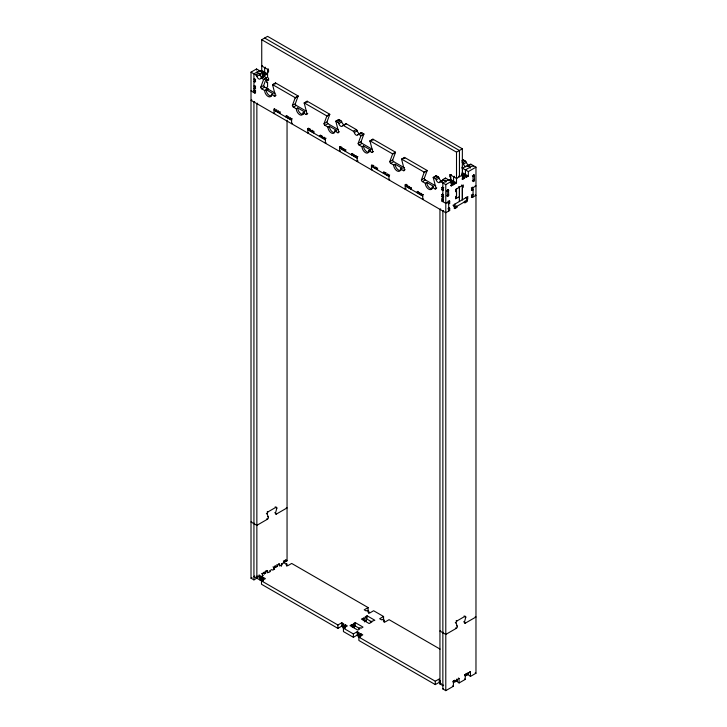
<?xml version="1.0" encoding="UTF-8"?>
<svg xmlns="http://www.w3.org/2000/svg" width="727" height="727" viewBox="0 0 727 727"><rect width="100%" height="100%" fill="white"/><g stroke="black" fill="none" stroke-linecap="round" stroke-linejoin="round"><path stroke-width="1.09" d="M450.667 180.287L450.667 177.288L449.695 176.725L449.695 174.48L456.511 178.415L456.511 182.913L454.566 184.04L453.83 183.613M454.148 208.176L454.884 208.594L454.884 206.341L452.93 205.223M456.511 198.28L456.511 188.911L457.001 188.629M461.5 174.553L462.354 175.043L462.354 148.799L456.511 152.179L456.511 178.415L463.481 174.398L463.481 175.307M459.437 187.221L459.437 201.47L459.437 187.221L458.583 186.73M464.217 202.36L464.944 202.788L466.888 201.661L467.87 196.599L453.912 204.66L453.912 206.904L454.884 206.341M286.311 507.491L287.047 507.919L276.433 514.044A1.381 0.8 -60 0 1 275.515 513.053L276.814 508.237A1.381 0.8 -60 0 0 275.887 507.328L275.151 506.91M475.249 616.569L475.976 616.996L465.362 623.121A1.381 0.8 -60 0 1 464.453 622.13L465.753 617.314A1.381 0.8 -60 0 0 464.817 616.405L464.09 615.987M260.766 87.158L263.51 79.697L266.427 78.007L263.683 85.468L260.766 87.158A1.381 0.8 60 0 0 261.738 88.848L264.664 90.53A4.816 2.781 60 0 0 268.072 96.437A4.816 2.781 60 0 0 271.48 94.465L272.943 93.629L266.118 89.694L264.664 90.53M296.298 108.796L297.752 107.95L304.577 111.885L303.114 112.73A4.816 2.781 60 0 1 299.706 114.702A4.816 2.781 60 0 1 296.298 108.796L293.372 107.114A1.381 0.8 60 0 1 292.399 105.424L295.144 97.954A1.381 0.8 60 0 0 295.18 97.663L298.106 95.973L275.515 82.923L272.589 84.614A1.381 0.8 60 0 0 272.634 84.959L275.369 95.591A1.381 0.8 60 0 1 274.397 96.155L271.48 94.465M292.399 105.424L295.326 103.734L298.061 96.273A1.381 0.8 60 0 0 298.106 95.973M327.932 127.061L329.395 126.216L336.21 130.151L334.747 130.996A4.816 2.781 60 0 1 331.339 132.968A4.816 2.781 60 0 1 327.932 127.061L325.005 125.371A1.381 0.8 60 0 1 324.033 123.69L326.777 116.22A1.381 0.8 60 0 0 326.814 115.92L329.74 114.239L307.148 101.189L304.222 102.88A1.381 0.8 60 0 0 304.268 103.225L307.012 113.857A1.381 0.8 60 0 1 306.031 114.421L303.114 112.73M324.033 123.69L326.959 122L329.704 114.539L326.777 116.22M358.157 143.383L360.892 135.922L363.818 134.231L361.074 141.701L358.157 143.383A1.381 0.8 60 0 0 359.129 145.073L362.046 146.763A4.816 2.781 60 0 0 365.454 152.661A4.816 2.781 60 0 0 368.862 150.698L370.325 149.853L363.509 145.918L362.046 146.763M393.68 165.02L395.143 164.184L401.958 168.119L400.504 168.955A4.816 2.781 60 0 1 397.087 170.927A4.816 2.781 60 0 1 393.68 165.02L390.762 163.339A1.381 0.8 60 0 1 389.79 161.648L392.535 154.188A1.381 0.8 60 0 0 392.571 153.888L395.497 152.197L372.896 139.157L369.979 140.838A1.381 0.8 60 0 0 370.016 141.183L372.76 151.816A1.381 0.8 60 0 1 371.788 152.379L368.862 150.698M389.79 161.648L392.707 159.958L395.452 152.497A1.381 0.8 60 0 0 395.497 152.197M425.313 183.286L426.776 182.441L433.592 186.376L432.138 187.221A4.816 2.781 60 0 1 428.73 189.193A4.816 2.781 60 0 1 425.313 183.286L422.396 181.605A1.381 0.8 60 0 1 421.424 179.914L424.168 172.444A1.381 0.8 60 0 0 424.204 172.154L427.131 170.463L404.53 157.414L401.613 159.104A1.381 0.8 60 0 0 401.649 159.449L404.394 170.082A1.381 0.8 60 0 1 403.421 170.645L400.504 168.955M421.424 179.914L424.341 178.224L427.085 170.763A1.381 0.8 60 0 0 427.131 170.463M456.892 178.197L456.329 178.306M264.901 74.536L265.637 74.963L267.581 73.836L261.738 70.464L261.738 39.721L267.581 36.35L462.354 148.799M260.484 579.474L259.775 579.882L259.775 575.384L257.831 576.511L257.831 577.638L253.932 579.882L251.015 578.201L251.015 72.155L256.531 68.974L262.374 72.346L262.374 76.844L261.638 76.417M267.581 71.582L268.554 72.146L268.554 69.901L261.738 65.966L262.511 65.521M265.637 74.963L265.637 73.836L259.793 70.464L253.932 73.845L253.932 92.583L255.64 91.602M265.428 67.202L264.655 67.647L264.655 72.146L263.074 73.064M259.912 71.519L261.738 70.464M251.015 72.155L255.986 75.026L258.912 73.345A1.381 0.8 60 0 1 259.83 74.617A2.754 1.59 60 0 0 261.665 77.18A2.754 1.59 60 0 0 263.501 76.744A1.381 0.8 60 0 1 264.419 76.526L266.473 77.707A1.381 0.8 60 0 1 266.445 77.934M256.858 73.136L256.858 72.155L259.803 73.827L262.711 72.146L262.711 73.064M268.354 68.892L267.581 69.338L267.581 77.58L268.554 78.143L268.554 80.397L266.609 79.27M255.986 75.026A1.381 0.8 60 0 1 256.904 76.308L259.83 74.617M254.659 78.67L253.932 79.089L254.904 79.652L255.64 79.234M262.129 73.327L264.319 74.59L265.637 73.836M262.374 76.844L264.319 75.717L264.319 74.59M256.904 76.308A2.754 1.59 60 0 0 258.739 78.87A2.754 1.59 60 0 0 260.575 78.425L263.501 76.744M254.659 80.079L255.395 80.497L253.932 81.342L254.904 81.906L255.64 81.479M260.575 78.425A1.381 0.8 60 0 1 261.493 78.207L264.419 76.526M263.528 79.625A1.381 0.8 60 0 0 263.547 79.397L266.473 77.707M254.841 85.495L253.932 86.022L254.904 86.586L255.64 86.168M268.672 79.198L266.609 80.397L266.609 82.642L267.581 82.078L267.581 86.958L266.609 87.513L266.609 89.067M255.577 87.322L253.932 88.276L254.904 88.839L255.64 88.412M251.742 90.475L251.015 90.902L254.904 93.147L255.64 92.729M254.841 89.812L253.932 90.339L254.904 90.902L255.64 90.475M261.738 88.848L264.664 87.158L275.133 93.201M272.634 84.959L275.551 83.269A1.381 0.8 60 0 1 275.515 82.923M267.763 89.094L268.308 88.785M251.742 99.844L251.015 100.271L445.787 212.72L449.677 210.476L449.677 208.222L448.95 207.804M254.668 101.535L253.932 101.953L253.932 579.882M257.585 103.216L256.858 103.643L256.858 578.201M274.397 96.155L276.106 95.173M274.788 113.158L274.061 113.576L274.061 109.077L274.788 108.659M295.144 97.954L298.061 96.273M274.061 109.077L276.006 110.204L276.733 109.777M276.733 110.904L276.006 111.331L276.006 110.204M278.723 111.631L277.632 112.267L277.632 111.14L278.359 110.722M277.632 111.14L279.577 112.267L280.304 111.84M280.304 112.967L279.577 113.385L279.577 112.267M293.372 107.114L296.298 105.424L306.403 111.258M304.268 103.225L307.185 101.535A1.381 0.8 60 0 1 307.148 101.189M287.129 116.056L287.538 116.293L286.065 117.138L286.065 116.011L286.801 115.593M286.065 116.011L288.019 117.138L288.746 116.72M288.746 117.838L288.019 118.265L288.019 117.138M291.1 118.356L289.637 119.201L289.637 118.074L290.373 117.656M289.637 118.074L291.591 119.201L292.318 118.774M306.031 114.421L307.739 113.439M292.318 123.272L291.591 123.699L291.591 119.201M308.548 132.65L307.821 133.068L307.821 128.57L308.548 128.152M309.775 128.57L307.83 129.688L325.36 139.811M307.821 128.57L309.766 129.697L310.502 129.27M310.502 130.397L309.766 130.815L309.766 129.697M313.037 130.805L311.392 131.76L311.392 130.633L312.119 130.206M311.392 130.633L313.337 131.76L314.073 131.333M325.005 125.371L327.932 123.69L338.4 129.733M314.073 132.459L313.337 132.877L313.337 131.76M334.747 130.996L337.673 132.687A1.381 0.8 60 0 0 338.646 132.123L335.901 121.491A1.381 0.8 60 0 1 335.856 121.145L338.782 119.455L340.836 120.646A1.381 0.8 60 0 1 341.754 121.918A2.754 1.59 60 0 0 344.162 124.717M335.901 121.491L338.818 119.801A1.381 0.8 60 0 1 338.782 119.455M335.856 121.145L337.91 122.327L340.836 120.646M337.91 122.327A1.381 0.8 60 0 1 338.827 123.608L341.754 121.918M321.716 135.931A1.036 0.6 0 0 1 321.298 135.785L319.835 136.631L319.835 135.504L320.562 135.086M319.835 135.504L321.779 136.631L322.506 136.203M338.827 123.608A2.754 1.59 60 0 0 340.672 126.171A2.754 1.59 60 0 0 342.508 125.726L345.425 124.044A1.381 0.8 60 0 1 346.343 123.826L356.294 129.57A1.381 0.8 60 0 1 357.211 130.851A2.754 1.59 60 0 0 360.174 133.641M322.506 137.33L321.779 137.757L321.779 136.631M342.508 125.726A1.381 0.8 60 0 1 343.426 125.507L346.343 123.826M325.042 137.739L323.406 138.693L323.406 137.567L324.133 137.149M323.406 137.567L325.351 138.693L326.078 138.266M337.673 132.687L339.373 131.696M326.078 142.765L325.351 143.192L325.351 138.693M343.426 125.507L353.377 131.251L356.294 129.57M353.377 131.251A1.381 0.8 60 0 1 354.294 132.532L357.211 130.851M354.294 132.532A2.754 1.59 60 0 0 356.13 135.095A2.754 1.59 60 0 0 357.966 134.659L360.883 132.968A1.381 0.8 60 0 1 361.801 132.75L363.854 133.932A1.381 0.8 60 0 1 363.836 134.168M357.966 134.659A1.381 0.8 60 0 1 358.884 134.431L361.801 132.75M340.545 150.907L339.636 151.434L339.636 146.936L340.363 146.518M341.581 146.936L339.636 148.063L357.166 158.186M360.91 135.849A1.381 0.8 60 0 0 360.937 135.622L363.854 133.932M339.636 146.936L341.581 148.063L342.308 147.636M342.308 148.762L341.581 149.189L341.581 148.063M344.48 149.389L343.208 150.125L343.208 148.999L343.935 148.581M343.208 148.999L345.152 150.125L345.879 149.698M345.879 150.825L345.152 151.243L345.152 150.125M359.129 145.073L362.046 143.383L372.515 149.426M370.016 141.183L372.942 139.502A1.381 0.8 60 0 1 372.896 139.157M352.922 154.26L351.641 154.996L351.641 153.87L352.377 153.452M351.641 153.87L353.595 154.996L354.322 154.578M354.322 155.696L353.595 156.123L353.595 154.996M356.675 156.214L355.212 157.059L355.212 155.932L355.948 155.514M355.212 155.932L357.166 157.059L357.893 156.632M371.788 152.379L373.487 151.398M358.075 161.03L357.166 161.558L357.166 157.059M372.179 169.382L371.442 169.8L371.442 165.302L372.179 164.884M392.535 154.188L395.452 152.497M373.405 165.302L371.452 166.428L388.981 176.543M371.442 165.302L373.396 166.428L374.123 166.01M374.123 167.128L373.396 167.555L373.396 166.428M376.659 167.537L375.014 168.491L375.014 167.364L375.75 166.946M375.014 167.364L376.968 168.491L377.695 168.064M377.695 169.191L376.968 169.618L376.968 168.491M390.762 163.339L393.68 161.648L403.785 167.483M401.649 159.449L404.575 157.759A1.381 0.8 60 0 1 404.53 157.414M384.647 172.681L383.456 173.362L383.456 172.235L384.183 171.817M383.456 172.235L385.401 173.362L386.137 172.944M386.137 174.062L385.401 174.489L385.401 173.362M388.672 174.48L387.028 175.425L387.028 174.298L387.755 173.88M387.028 174.298L388.972 175.425L389.708 175.007M403.421 170.645L405.13 169.664M389.708 179.505L388.972 179.923L388.972 175.425M424.168 172.444L427.085 170.763M406.12 188.766L405.203 189.293L405.203 184.794L406.12 184.267M407.165 184.794L405.212 185.912L422.741 196.036M405.203 184.794L407.156 185.921L407.883 185.503M407.883 186.621L407.156 187.048L407.156 185.921M410.055 187.248L408.774 187.984L408.774 186.857L409.51 186.439M408.774 186.857L410.728 187.984L411.455 187.557M422.396 181.605L425.313 179.914L435.791 185.958M411.546 188.629L410.728 189.111L410.728 187.984M433.247 177.37L436.164 175.68L438.227 176.87A1.381 0.8 60 0 1 439.144 178.151A2.754 1.59 60 0 0 440.98 180.705A2.754 1.59 60 0 0 442.816 180.269A1.381 0.8 60 0 1 443.734 180.051L440.807 181.732A1.381 0.8 60 0 0 439.89 181.959A2.754 1.59 60 0 1 438.054 182.395A2.754 1.59 60 0 1 436.218 179.833A1.381 0.8 60 0 0 435.3 178.551L433.247 177.37A1.381 0.8 60 0 0 433.283 177.715L436.027 188.348A1.381 0.8 60 0 1 435.055 188.911L432.138 187.221M461.99 160.776L463.453 159.931L465.507 161.112A1.381 0.8 60 0 1 466.425 162.394A2.754 1.59 60 0 0 468.261 164.956A2.754 1.59 60 0 0 470.096 164.52A1.381 0.8 60 0 1 471.014 164.293L475.976 167.174L475.976 673.22L470.46 676.41L467.534 674.302M433.283 177.715L436.209 176.025A1.381 0.8 60 0 1 436.164 175.68M462.027 161.121L463.49 160.276A1.381 0.8 60 0 1 463.453 159.931M435.3 178.551L438.227 176.87M462.072 162.503L462.581 162.803L465.507 161.112M436.218 179.833L439.144 178.151M462.581 162.803A1.381 0.8 60 0 1 463.499 164.084L466.425 162.394M418.407 192.173L417.216 192.855L417.216 191.728L417.952 191.31M417.216 191.728L419.17 192.855L419.897 192.437M450.576 185.494L451.303 185.921L451.303 181.423L445.46 178.051L442.888 179.533L445.815 181.214M451.44 174.598L450.667 175.043L450.667 179.542L456.511 182.913M462.499 168.21L468.342 171.581L468.342 176.079L462.499 172.708L462.499 168.21L467.243 165.474L470.16 167.165L470.142 168.155M439.89 181.959L442.816 180.269M470.096 164.52L467.17 166.201A1.381 0.8 60 0 1 468.088 165.983L471.014 164.293M419.897 193.555L419.17 193.982L419.17 192.855M422.069 194.182L420.788 194.918L420.788 193.791L421.524 193.373M454.566 184.04L454.566 182.913L448.723 179.542L442.861 182.922L442.861 201.661L443.597 201.243M454.357 176.288L453.593 176.725L453.593 181.223L452.012 182.141M420.788 193.791L422.732 194.918L423.468 194.491M448.968 180.523L450.667 179.542M462.018 172.99L462.499 172.708M435.055 188.911L436.763 187.929M440.807 181.732L445.787 184.613L451.64 181.223L451.64 182.141M468.342 171.581L475.976 167.174M443.597 189.992L442.861 190.419L441.889 189.856L441.889 187.602L442.616 187.184M464.208 175.098L465.425 174.398L465.425 169.9L473.068 165.483L473.05 166.665M423.468 198.989L422.732 199.416L422.732 194.918M443.779 187.639L442.861 188.166L441.889 187.602M441.889 189.856L443.17 189.12M451.058 182.404L453.248 183.667L454.566 182.913M462.054 175.634L464.617 177.115L466.398 176.079L466.398 177.206L465.671 176.779M451.303 185.921L453.248 184.794L453.248 183.667M461.936 178.942L462.663 179.36L464.617 178.233L464.617 177.115M466.398 177.206L468.342 176.079M443.779 196.826L442.861 197.353L441.889 196.79L441.889 194.545L442.616 194.118M443.597 194.682L442.861 195.1L441.889 194.545M441.889 196.79L443.17 196.054M447.977 203.487L448.704 203.914L449.677 203.351L449.677 201.097L445.787 203.351L441.889 201.097L441.889 198.853L442.616 198.435M474.513 180.205L473.786 179.778L474.531 180.196A1.036 0.6 -60 0 1 473.786 181.468A1.036 0.6 -60 0 1 473.05 181.05L473.05 176.225A1.045 0.6 -60 0 1 474.24 175.098L474.513 180.205L473.068 181.041L472.323 180.623M443.597 198.989L442.861 199.416L441.889 198.853M441.889 201.097L443.17 200.361M471.35 187.748L472.077 188.166L475.985 185.912L475.249 185.494M459.437 196.599L455.538 198.844L455.538 196.599L456.511 196.036L456.511 191.156L455.538 191.719L455.538 189.474L463.326 184.976L463.326 187.221L462.354 187.784L462.354 199.78L462.354 185.539L461.5 185.049M471.35 189.992L472.077 190.419L473.05 189.856L471.414 188.911M440.68 208.922L439.944 209.349L439.944 683.907L443.043 685.697M443.597 210.612L442.861 211.039L442.861 688.96L445.787 690.65L453.412 686.243L453.412 681.744L455.366 680.626L455.366 681.744L453.721 680.799M449.677 208.222L448.704 208.785L447.977 208.367M471.35 194.872L472.077 195.29L473.05 194.727L472.323 194.309M471.35 197.117L472.077 197.544L475.985 195.281L475.249 194.872M454.884 208.594L456.829 207.468L456.829 206.341L456.102 205.923M251.669 521.586L251.015 521.968L256.858 525.348L267.463 519.214A1.381 0.8 -60 0 0 268.381 517.179L267.082 513.862A1.381 0.8 -60 0 1 268.009 511.872L275.887 507.328M253.932 523.658L254.595 523.276M251.015 578.201L251.996 577.629M254.723 576.057L253.932 576.511L337.91 624.993L341.808 622.748L343.753 623.875L342.78 624.438L342.78 627.81L343.753 627.247L341.808 626.12L337.91 628.373L261.493 584.254L261.493 580.873L265.391 578.628L263.447 577.502L262.465 578.065L259.775 576.511L261.402 576.702L263.347 575.575L262.374 575.012M261.638 573.467L262.374 573.885L264.319 572.767L264.319 573.885L262.856 573.04M264.901 571.586L265.637 572.004L267.581 570.877L267.581 572.849M273.007 566.906L273.734 567.324L275.678 566.206L275.678 567.324L274.406 566.587M276.733 564.752L277.469 565.17L279.413 564.052L279.413 566.015M283.394 560.908L284.121 561.326L286.065 560.208L286.065 561.326L287.047 560.771L287.047 120.219M264.319 573.885L265.637 573.13L265.637 572.004M275.678 567.324L277.469 566.297L277.469 565.17M281.367 566.297L281.367 564.052L284.121 562.453L286.82 564.007L286.82 566.26M286.82 564.007L285.838 564.57L287.792 565.697L291.681 563.443L368.107 607.563L368.107 610.944M368.107 607.563L364.209 609.817L366.154 610.944L367.126 610.38L368.743 611.307L368.743 613.561M342.78 624.438L344.398 625.365L345.37 624.802L347.315 625.929L343.426 628.173L343.426 631.554L353.377 637.297L357.266 635.044L359.22 636.17L358.238 636.734L358.238 633.362L359.22 632.799L357.266 631.672L353.377 633.926L343.426 628.173M368.743 611.307L367.771 611.87L369.716 612.997L373.614 610.744L383.565 616.496L383.565 619.867M354.258 624.293L352.94 625.056L351.968 624.493L350.023 625.611L357.811 630.109L359.756 628.991L358.784 628.428L360.101 627.665L361.074 628.228L363.018 627.11L355.23 622.612L353.286 623.73L354.258 624.293L354.258 627.665L353.286 627.11L355.23 625.983L359.129 628.228M366.09 617.459L361.383 619.059L369.171 623.557L371.124 622.43L370.152 621.867L374.85 620.276L367.062 615.778L365.118 616.896L366.09 617.459L366.09 620.84L364.309 621.867M383.565 616.496L379.667 618.741L381.611 619.867L382.593 619.304L384.201 620.24L384.201 622.485M358.238 633.362L359.856 634.289L360.828 633.726L362.782 634.853L358.884 637.106L358.884 640.478L435.3 684.598L439.199 682.344L439.199 678.973L435.3 681.226L358.238 636.734M384.201 620.24L383.229 620.794L385.174 621.921L389.072 619.677L440.017 649.084M440.607 630.663L439.944 631.045L445.787 634.426L456.402 628.292A1.381 0.8 -60 0 0 457.31 626.256L456.011 622.939A1.381 0.8 -60 0 1 456.947 620.949L464.817 616.405M442.861 632.735L443.525 632.354M439.944 683.907L440.735 683.444M441.144 683.471L440.171 684.034L440.171 680.663M442.861 685.588L443.652 685.134M456.42 679.172L457.147 679.591L459.091 678.464L459.091 682.962L456.174 680.854M464.517 674.492L465.244 674.91L467.197 673.793L467.197 674.91L465.553 673.965M467.779 672.611L468.506 673.029L470.46 671.912L470.46 676.41M442.861 688.96L443.497 688.596M453.221 682.562L457.147 680.717L457.147 679.591M464.88 675.619L465.425 675.937L468.506 674.156L468.506 673.029M459.091 682.962L465.244 679.409L465.244 674.91M448.486 189.901L448.704 195.1A1.036 0.6 -60 0 1 447.977 196.372A1.036 0.6 -60 0 1 447.25 195.945L446.514 195.527M264.655 38.04L459.437 150.489L459.437 176.725L458.583 176.234M261.738 39.721L456.511 152.179M473.604 174.853L474.513 175.38M473.431 174.88L474.531 175.507L473.068 176.352L472.323 175.798M462.018 173.553L466.398 176.079M461.936 174.444L462.663 174.862L462.663 179.36M462.054 176.761L464.617 178.233M472.341 187.175L473.068 187.602L473.068 196.972L471.623 196.136M262.129 74.454L264.319 75.717M451.058 183.531L453.248 184.794M261.493 78.207L263.547 79.397M272.589 84.614L295.18 97.663M304.222 102.88L326.823 115.92M358.884 134.431L360.937 135.622M369.979 140.838L392.571 153.888M401.613 159.104L424.204 172.154M465.916 197.726L467.87 198.853M447.432 189.538L448.704 190.283M447.432 189.683L448.704 190.419L447.25 191.265L446.514 190.837M465.616 200.925L466.888 201.661M254.659 79.934L255.395 80.361L255.395 81.369M446.514 190.701L447.25 191.119L447.25 195.945L448.704 195.1L447.977 194.682M464.217 201.234L464.944 201.661L464.944 202.788M403.967 167.592L404.521 167.901M266.609 88.639L268.554 89.766M448.95 200.679L449.677 201.097M447.977 201.243L448.704 201.661L448.704 211.039M448.223 202.506L449.677 203.351M455.547 206.732L456.829 207.468M320.889 135.549L321.289 136.631M352.295 153.688L353.104 154.151M448.223 209.63L449.677 210.476M274.07 110.195L291.6 120.319M276.087 507.819L276.814 508.237M464.835 616.787L465.753 617.314M274.788 512.635L275.515 513.053M463.717 621.712L464.453 622.13M275.697 513.616L276.433 514.044M464.635 622.703L465.362 623.121M267.282 511.454L268.009 511.872M456.211 620.531L456.947 620.949M266.346 513.435L267.082 513.862M455.284 622.521L456.011 622.939M267.654 516.752L268.381 517.179M456.583 625.829L457.31 626.256M266.736 518.796L267.463 519.214M455.665 627.874L456.402 628.292M285.338 559.781L286.065 560.208M286.311 560.344L287.047 560.771M284.611 560.49L286.065 561.326M475.249 672.802L475.976 673.22M469.724 671.484L470.46 671.912M281.367 564.052L282.34 564.606L280.386 565.733L279.413 565.17M278.686 563.625L279.413 564.052M467.597 673.629L468.506 674.156M466.461 673.366L467.197 673.793M276.733 565.879L277.469 566.297M274.951 565.779L275.678 566.206M371.933 621.958L367.062 619.15L367.062 615.778M365.118 620.276L366.09 620.84M273.734 568.45L274.706 569.014L272.761 570.141L271.789 569.577L269.526 570.877L270.499 571.44L268.554 572.567L265.637 570.877M464.517 678.991L465.244 679.409M458.364 678.046L459.091 678.464M266.854 570.459L267.581 570.877M456.42 680.299L457.147 680.717M454.629 680.199L455.366 680.626M264.901 572.703L265.637 573.13M452.685 681.326L453.412 681.744M263.592 572.34L264.319 572.767M452.685 685.825L453.412 686.243M259.048 574.966L259.775 575.384M257.094 576.093L257.831 576.511M256.913 577.111L257.831 577.638M463.49 160.276L463.662 160.94M461.945 167.283L462.281 168.609M436.209 176.025L436.382 176.688M404.575 157.759L404.748 158.431M372.942 139.502L373.115 140.166M338.818 119.801L338.991 120.464M307.185 101.535L307.357 102.198M275.551 83.269L275.724 83.941M472.077 188.166L472.077 190.419M472.077 195.29L472.077 197.544M466.888 197.162L466.888 200.534L454.884 207.468L454.884 204.096M465.425 674.247L465.425 675.937M453.593 680.517L453.593 682.771M448.723 179.542L448.723 180.45M448.386 179.733L448.386 180.578M445.787 181.232L445.787 182.223M445.787 184.613L445.787 690.65M445.46 178.051L445.46 178.887M435.3 681.226L435.3 684.598M418.688 192.219L418.679 192.855M384.928 172.726L384.919 173.362M364.309 618.495L364.309 620.74M363.327 617.932L363.327 620.176M360.828 633.726L360.828 635.98M359.856 634.289L359.856 637.67M357.266 631.672L357.266 635.044M355.23 622.612L355.23 625.983M353.377 633.926L353.377 637.297M352.94 625.056L352.94 627.301M351.968 624.493L351.968 626.738M345.37 624.802L345.37 628.173M344.398 625.365L344.398 627.619M341.808 622.748L341.808 626.12M337.91 624.993L337.91 628.373M284.121 561.326L284.121 563.298M273.734 567.324L273.734 569.505M263.447 577.502L263.447 580.882M262.465 578.065L262.465 581.436M262.374 573.885L262.374 576.911M261.738 76.462L261.738 78.543M261.402 576.702L261.402 580.073L260.42 579.51L260.42 576.138M259.793 70.464L259.793 71.373M259.803 73.827L259.803 75.444M259.448 70.655L259.448 71.709M256.531 68.974L256.531 70.028M254.904 79.652L254.904 81.906M254.904 86.586L254.904 88.839M254.904 90.902L254.904 93.147M385.655 172.69A1.036 0.6 0 0 1 385.346 172.662M465.771 166.837A2.754 1.59 60 0 1 463.499 164.084M425.313 179.914A1.381 0.8 60 0 1 424.341 178.224M393.68 161.648A1.381 0.8 60 0 1 392.707 159.958M362.046 143.383A1.381 0.8 60 0 1 361.074 141.701M360.883 132.968A2.754 1.59 60 0 1 360.61 133.405M345.425 124.044A2.754 1.59 60 0 1 344.716 124.717M327.932 123.69A1.381 0.8 60 0 1 326.959 122M329.74 114.239A1.381 0.8 60 0 1 329.713 114.466M296.298 105.424A1.381 0.8 60 0 1 295.326 103.734M264.664 87.158A1.381 0.8 60 0 1 263.683 85.468M271.398 96.028A4.816 2.781 60 0 1 267.909 94.183A4.816 2.781 60 0 1 266.118 89.694M272.943 93.629A4.816 2.781 60 0 1 272.879 94.31M303.577 114.094A4.816 2.781 60 0 1 299.86 112.803A4.816 2.781 60 0 1 297.752 107.95M304.577 111.885A4.816 2.781 60 0 1 304.513 112.576M334.665 132.559A4.816 2.781 60 0 1 331.176 130.715A4.816 2.781 60 0 1 329.395 126.216M336.21 130.151A4.816 2.781 60 0 1 336.074 131.16M369.062 152.179A4.816 2.781 60 0 1 365.454 150.589A4.816 2.781 60 0 1 363.509 145.918M370.325 149.853A4.816 2.781 60 0 1 370.197 150.862M400.959 170.318A4.816 2.781 60 0 1 397.251 169.028A4.816 2.781 60 0 1 395.143 164.184M401.958 168.119A4.816 2.781 60 0 1 401.904 168.8M432.338 188.711A4.816 2.781 60 0 1 428.721 187.121A4.816 2.781 60 0 1 426.776 182.441M433.592 186.376A4.816 2.781 60 0 1 433.537 187.066M255.35 80.37A1.045 0.6 -60 0 1 255.568 79.806M447.196 191.137A1.045 0.6 -60 0 1 448.432 189.992"/></g></svg>
